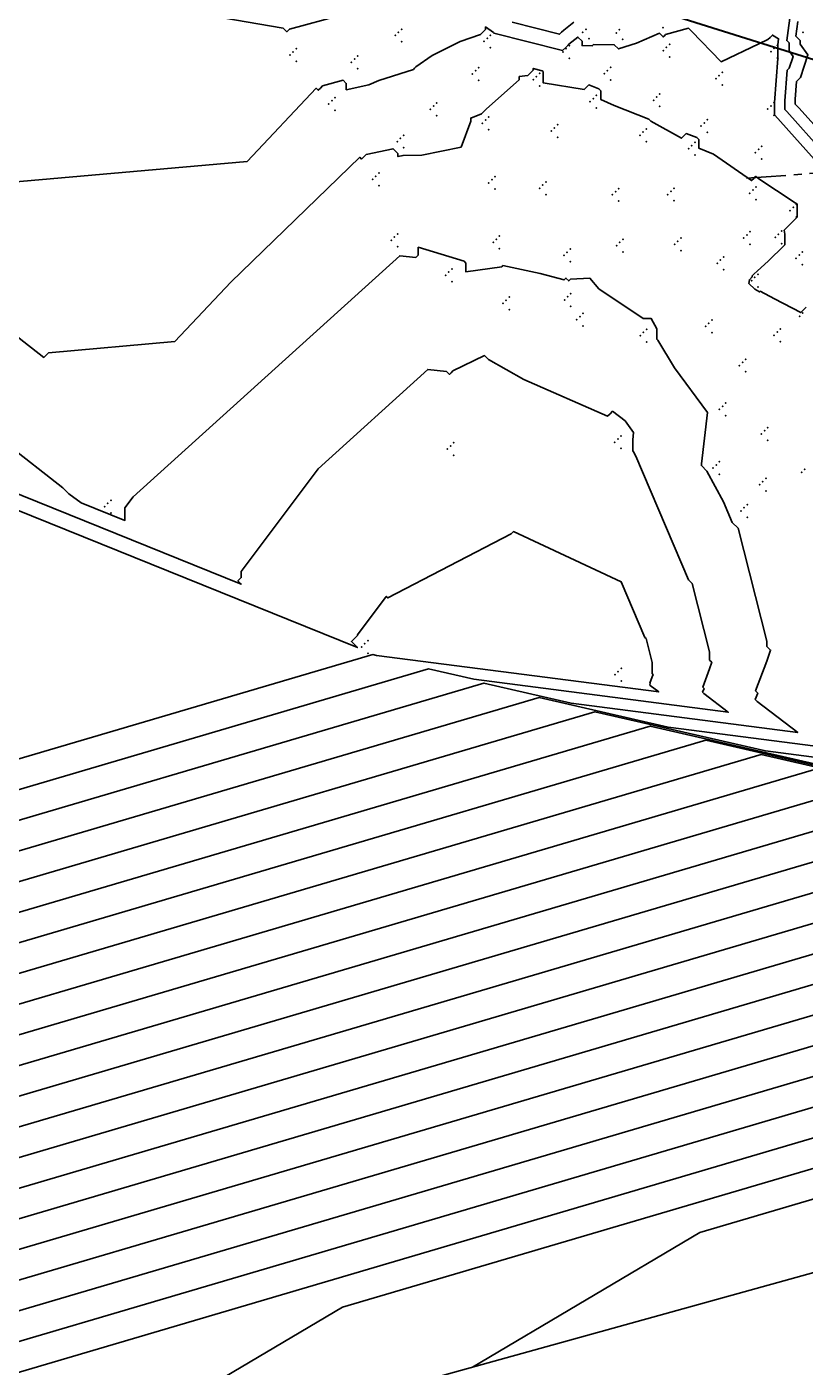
# Model space of a CAD drawing. Header units: metres. Extents: x 419582 to 423558, y 4805372 to 4807539.
# Drawn here: x 423415.67 to 423440.34, y 4807361.06 to 4807403.55 of the extents above; entities that cross this region are included whole.
import ezdxf

# ---------------------------------------------------------------- set-up
doc = ezdxf.new("R2010")
doc.units = ezdxf.units.M
doc.linetypes.add('PHANTOM', pattern=[2.5, 1.25, -0.25, 0.25, -0.25, 0.25, -0.25])
for name, color, linetype in [('C-TINN', 4, 'Continuous'), ('C-TINN-BNDY', 110, 'Continuous'), ('C-TOPO-MAJR', 9, 'Continuous'), ('C-TOPO-MINR', 8, 'Continuous'), ('LS', 7, 'Continuous')]:
    doc.layers.add(name, color=color, linetype=linetype)
doc.styles.get("Standard").update_dxf_attribs({"font": 'simplex.shx'})

# ---------------------------------------------------------------- blocks, each defined once
blk = doc.blocks.new('AN75 +0 +0')
at = {"linetype": 'PHANTOM', "flags": 128}
for points in [[(0, -11.382), (0, 11.382)], [(-11.382, 0), (11.382, 0)]]:
    blk.add_lwpolyline(points, dxfattribs=at)
at = {"flags": 128}
blk.add_lwpolyline([(-6.382, -6.382), (-6.382, 6.382), (6.382, 6.382), (6.382, -6.382)], close=True, dxfattribs=at)
at = {"layer": 'LS', "insert": (-2.743, -0.436), "char_height": 0.51577, "width": 9.13592, "attachment_point": 1}
blk.add_mtext('AN75\\PBase +0 Leg +0', dxfattribs=at)

msp = doc.modelspace()

# ---------------------------------------------------------------- linework, layer by layer
at = {"color": 31, "lineweight": 30, "true_color": 0xffbd7a, "elevation": 1718.013}
msp.add_lwpolyline([(423449.834, 4807399.592), (423130.593, 4807500.114), (421950.92, 4806612.998), (421795.045, 4806430.988), (421305.015, 4806147.038), (421305.015, 4806147.038), (420630.083, 4805770.97), (419765.157, 4805549.54), (419617.356, 4805580.088)], dxfattribs=at)
at = {"layer": 'C-TINN', "color": 4, "linetype": 'Continuous', "lineweight": -3}
for p in [(423427.55, 4807403.47, 1720.51), (423433.39, 4807403.47, 1720.95), (423435.83, 4807403.52, 1720.87), (423427.35, 4807403.27, 1720.51), (423427.45, 4807403.37, 1720.51), (423427.55, 4807403.07, 1720.51), (423430.16, 4807403.08, 1721.2), (423430.26, 4807403.18, 1721.2), (423430.36, 4807403.28, 1721.2), (423433.29, 4807403.37, 1720.95), (423433.49, 4807403.17, 1720.95), (423434.35, 4807403.35, 1720.9), (423434.45, 4807403.45, 1720.9), (423434.55, 4807403.15, 1720.9), (423440.27, 4807403.37, 1718.18), (423424.01, 4807402.65, 1720.41), (423424.11, 4807402.75, 1720.41), (423424.21, 4807402.85, 1720.41), (423426.16, 4807402.62, 1720.71), (423430.36, 4807402.88, 1721.2), (423432.66, 4807402.75, 1721.09), (423432.76, 4807402.85, 1721.09), (423432.86, 4807402.95, 1721.09), (423435.84, 4807402.79, 1721.19), (423435.94, 4807402.89, 1721.19), (423436.04, 4807402.99, 1721.19), (423439.25, 4807402.76, 1721.06), (423439.35, 4807402.86, 1721.06), (423439.45, 4807402.96, 1721.06), (423424.21, 4807402.45, 1720.41), (423425.96, 4807402.42, 1720.71), (423426.06, 4807402.52, 1720.71), (423426.16, 4807402.22, 1720.71), (423429.99, 4807402.25, 1721.65), (423432.86, 4807402.55, 1721.09), (423434.17, 4807402.26, 1721.19), (423436.04, 4807402.59, 1721.19), (423439.45, 4807402.56, 1721.06), (423429.79, 4807402.05, 1721.65), (423429.89, 4807402.15, 1721.65), (423429.99, 4807401.85, 1721.65), (423431.72, 4807401.87, 1722.12), (423431.82, 4807401.97, 1722.12), (423431.92, 4807402.07, 1722.12), (423433.97, 4807402.06, 1721.19), (423434.07, 4807402.16, 1721.19), (423434.17, 4807401.86, 1721.19), (423437.51, 4807401.9, 1721.05), (423437.61, 4807402, 1721.05), (423437.71, 4807402.1, 1721.05), (423431.92, 4807401.67, 1722.12), (423433.72, 4807401.37, 1722.36), (423435.73, 4807401.42, 1721.21), (423437.71, 4807401.7, 1721.05), (423425.24, 4807401.1, 1721.28), (423425.34, 4807401.2, 1721.28), (423425.44, 4807401.3, 1721.28), (423428.46, 4807400.93, 1721.71), (423428.56, 4807401.03, 1721.71), (423428.66, 4807401.13, 1721.71), (423433.52, 4807401.17, 1722.36), (423433.62, 4807401.27, 1722.36), (423433.72, 4807400.97, 1722.36), (423435.53, 4807401.22, 1721.21), (423435.63, 4807401.32, 1721.21), (423435.73, 4807401.02, 1721.21), (423439.15, 4807400.94, 1721.05), (423439.25, 4807401.04, 1721.05), (423439.35, 4807401.14, 1721.05), (423425.44, 4807400.9, 1721.28), (423428.66, 4807400.73, 1721.71), (423430.21, 4807400.59, 1722.1), (423430.31, 4807400.69, 1722.1), (423437.14, 4807400.5, 1721.41), (423437.24, 4807400.6, 1721.41), (423439.35, 4807400.74, 1721.05), (423427.61, 4807400.11, 1721.91), (423430.11, 4807400.49, 1722.1), (423430.31, 4807400.29, 1722.1), (423432.29, 4807400.24, 1722.36), (423432.39, 4807400.34, 1722.36), (423432.49, 4807400.44, 1722.36), (423435.1, 4807400.11, 1722.41), (423435.2, 4807400.21, 1722.41), (423435.3, 4807400.31, 1722.41), (423437.04, 4807400.4, 1721.41), (423437.24, 4807400.2, 1721.41), (423427.41, 4807399.91, 1721.91), (423427.51, 4807400.01, 1721.91), (423427.61, 4807399.71, 1721.91), (423432.49, 4807400.04, 1722.36), (423435.3, 4807399.91, 1722.41), (423436.64, 4807399.68, 1722.26), (423436.74, 4807399.78, 1722.26), (423436.84, 4807399.88, 1722.26), (423438.86, 4807399.66, 1721.42), (423438.96, 4807399.76, 1721.42), (423436.84, 4807399.48, 1722.26), (423438.76, 4807399.56, 1721.42), (423438.96, 4807399.36, 1721.42), (423426.73, 4807398.81, 1722.3), (423426.83, 4807398.91, 1722.3), (423430.51, 4807398.8, 1722.33), (423426.63, 4807398.71, 1722.3), (423426.83, 4807398.51, 1722.3), (423430.31, 4807398.6, 1722.33), (423430.41, 4807398.7, 1722.33), (423430.51, 4807398.4, 1722.33), (423431.92, 4807398.43, 1722.38), (423432.02, 4807398.53, 1722.38), (423432.12, 4807398.63, 1722.38), (423434.43, 4807398.42, 1722.38), (423436.18, 4807398.43, 1722.31), (423438.68, 4807398.37, 1722.26), (423438.78, 4807398.47, 1722.26), (423432.12, 4807398.23, 1722.38), (423434.23, 4807398.22, 1722.38), (423434.33, 4807398.32, 1722.38), (423434.43, 4807398.02, 1722.38), (423435.98, 4807398.23, 1722.31), (423436.08, 4807398.33, 1722.31), (423436.18, 4807398.03, 1722.31), (423438.58, 4807398.27, 1722.26), (423438.78, 4807398.07, 1722.26), (423439.86, 4807397.72, 1722.02), (423439.96, 4807397.82, 1722.02), (423440.06, 4807397.92, 1722.02), (423440.06, 4807397.52, 1722.02), (423427.22, 4807396.78, 1722.92), (423427.32, 4807396.88, 1722.92), (423427.42, 4807396.98, 1722.92), (423430.45, 4807396.71, 1722.69), (423430.55, 4807396.81, 1722.69), (423430.65, 4807396.91, 1722.69), (423434.46, 4807396.71, 1722.38), (423434.56, 4807396.81, 1722.38), (423436.3, 4807396.75, 1722.36), (423436.4, 4807396.85, 1722.36), (423438.39, 4807396.85, 1722.33), (423438.49, 4807396.95, 1722.33), (423438.59, 4807397.05, 1722.33), (423439.39, 4807396.87, 1722.05), (423439.49, 4807396.97, 1722.05), (423439.59, 4807397.07, 1722.05), (423439.59, 4807396.67, 1722.05), (423427.42, 4807396.58, 1722.92), (423430.65, 4807396.51, 1722.69), (423432.69, 4807396.3, 1722.56), (423432.79, 4807396.4, 1722.56), (423432.89, 4807396.5, 1722.56), (423434.36, 4807396.61, 1722.38), (423434.56, 4807396.41, 1722.38), (423436.2, 4807396.65, 1722.36), (423436.4, 4807396.45, 1722.36), (423437.75, 4807396.25, 1722.46), (423438.59, 4807396.65, 1722.33), (423440.15, 4807396.31, 1721.72), (423440.25, 4807396.41, 1721.72), (423429.14, 4807395.87, 1723.13), (423432.89, 4807396.1, 1722.56), (423437.55, 4807396.05, 1722.46), (423437.65, 4807396.15, 1722.46), (423437.75, 4807395.85, 1722.46), (423440.05, 4807396.21, 1721.72), (423440.25, 4807396.01, 1721.72), (423428.94, 4807395.67, 1723.13), (423429.04, 4807395.77, 1723.13), (423429.14, 4807395.47, 1723.13), (423438.64, 4807395.5, 1721.96), (423438.74, 4807395.6, 1721.96), (423438.84, 4807395.7, 1721.96), (423430.96, 4807394.98, 1723.58), (423432.81, 4807394.99, 1723.36), (423432.91, 4807395.09, 1723.36), (423438.84, 4807395.3, 1721.96), (423430.76, 4807394.78, 1723.58), (423430.86, 4807394.88, 1723.58), (423430.96, 4807394.58, 1723.58), (423432.71, 4807394.89, 1723.36), (423432.91, 4807394.69, 1723.36), (423433.1, 4807394.26, 1723.41), (423433.2, 4807394.36, 1723.41), (423433.3, 4807394.46, 1723.41), (423437.28, 4807394.15, 1722.52), (423437.38, 4807394.25, 1722.52), (423440.16, 4807394.37, 1722.06), (423440.26, 4807394.47, 1722.06), (423433.3, 4807394.06, 1723.41), (423435.11, 4807393.76, 1723.1), (423435.21, 4807393.86, 1723.1), (423435.31, 4807393.96, 1723.1), (423437.18, 4807394.05, 1722.52), (423437.38, 4807393.85, 1722.52), (423439.35, 4807393.77, 1722.35), (423439.45, 4807393.87, 1722.35), (423439.55, 4807393.97, 1722.35), (423435.31, 4807393.56, 1723.1), (423439.55, 4807393.57, 1722.35), (423438.35, 4807392.91, 1722.73), (423438.45, 4807393.01, 1722.73), (423438.25, 4807392.81, 1722.73), (423438.45, 4807392.61, 1722.73), (423437.82, 4807391.62, 1722.84), (423437.62, 4807391.42, 1722.84), (423437.72, 4807391.52, 1722.84), (423437.82, 4807391.22, 1722.84), (423439.05, 4807390.74, 1722.66), (423439.15, 4807390.84, 1722.66), (423429.2, 4807390.36, 1724.7), (423434.3, 4807390.38, 1724.17), (423434.4, 4807390.48, 1724.17), (423434.5, 4807390.58, 1724.17), (423438.95, 4807390.64, 1722.66), (423439.15, 4807390.44, 1722.66), (423429, 4807390.16, 1724.7), (423429.1, 4807390.26, 1724.7), (423429.2, 4807389.96, 1724.7), (423434.5, 4807390.18, 1724.17), (423437.42, 4807389.56, 1722.83), (423437.52, 4807389.66, 1722.83), (423437.62, 4807389.76, 1722.83), (423440.32, 4807389.52, 1722.55), (423437.62, 4807389.36, 1722.83), (423438.89, 4807389.03, 1722.77), (423438.99, 4807389.13, 1722.77), (423439.09, 4807389.23, 1722.77), (423440.22, 4807389.42, 1722.55), (423439.09, 4807388.83, 1722.77), (423418.14, 4807388.34, 1722.88), (423418.24, 4807388.44, 1722.88), (423418.34, 4807388.54, 1722.88), (423438.3, 4807388.2, 1722.8), (423438.4, 4807388.3, 1722.8), (423438.5, 4807388.4, 1722.8), (423418.34, 4807388.14, 1722.88), (423438.5, 4807388, 1722.8), (423426.38, 4807383.99, 1725.09), (423426.48, 4807384.09, 1725.09), (423426.28, 4807383.89, 1725.09), (423426.48, 4807383.69, 1725.09), (423434.41, 4807383.11, 1725.54), (423434.51, 4807383.21, 1725.54), (423434.31, 4807383.01, 1725.54), (423434.51, 4807382.81, 1725.54)]:
    msp.add_point(p, dxfattribs=at)
at = {"layer": 'C-TINN-BNDY', "color": 110, "linetype": 'Continuous', "lineweight": -3, "flags": 128}
msp.add_lwpolyline([(423155.26, 4807511.44), (423220.21, 4807493.91), (423248.63, 4807482.99), (423287.58, 4807472.64), (423324.86, 4807458.82), (423338.71, 4807455.21), (423346.85, 4807452.21), (423376.85, 4807442.88), (423407.17, 4807432.75), (423426.06, 4807425.57), (423479.26, 4807419.95), (423488.35, 4807411.26), (423490.39, 4807398.46), (423490.39, 4807398.06), (423490.01, 4807373.35), (423490.01, 4807372.95), (423470.52, 4807372.34), (422724.87, 4807165.92)], dxfattribs=at)
at = {"layer": 'C-TOPO-MAJR', "color": 9, "linetype": 'Continuous', "lineweight": -3, "flags": 128}
for points, elevation in [([(423425.636, 4807403.919), (423423.993, 4807403.471), (423423.952, 4807403.429), (423423.91, 4807403.388), (423423.793, 4807403.505), (423418.491, 4807404.421)], 1720), ([(423440.888, 4807399.596), (423439.756, 4807400.857), (423439.695, 4807400.919), (423439.695, 4807401.195), (423439.766, 4807402.176), (423439.797, 4807402.207), (423439.828, 4807402.238), (423439.951, 4807402.608), (423439.825, 4807402.785), (423439.825, 4807403.037), (423439.752, 4807403.111), (423439.893, 4807404.139)], 1720), ([(423433.002, 4807403.694), (423432.685, 4807403.444), (423432.618, 4807403.377), (423432.551, 4807403.31), (423431.051, 4807403.691)], 1720), ([(423187.862, 4807313.22), (423426.638, 4807383.649), (423426.757, 4807383.622), (423435.698, 4807382.463), (423435.426, 4807382.672), (423435.412, 4807382.685), (423435.429, 4807382.728), (423435.414, 4807382.743), (423435.49, 4807382.944), (423435.515, 4807383.019), (423435.491, 4807383.043), (423435.491, 4807383.394), (423435.296, 4807384.154), (423435.257, 4807384.193), (423434.506, 4807385.957), (423431.096, 4807387.549), (423431.061, 4807387.514), (423431.025, 4807387.478), (423427.108, 4807385.445), (423427.062, 4807385.491), (423426.149, 4807384.271), (423426.149, 4807384.255), (423426.053, 4807384.159), (423425.957, 4807384.063), (423426.149, 4807383.871), (423401.691, 4807393.75)], 1725), ([(423244.485, 4807325.063), (423435.429, 4807381.384), (423442.157, 4807379.836)], 1720), ([(423301.107, 4807336.906), (423444.219, 4807379.118)], 1715), ([(423357.729, 4807348.749), (423453.009, 4807376.853)], 1710), ([(423414.351, 4807360.592), (423461.8, 4807374.587), (423466.341, 4807373.543)], 1705)]:
    msp.add_lwpolyline(points, dxfattribs=dict(at, elevation=elevation))
at = {"layer": 'C-TOPO-MINR', "color": 8, "linetype": 'Continuous', "lineweight": -3, "flags": 128}
for points, elevation in [([(423440.98, 4807398.95), (423439.369, 4807400.746), (423439.366, 4807400.749), (423439.366, 4807401.143), (423439.468, 4807402.538), (423439.47, 4807402.54), (423439.471, 4807402.542), (423439.478, 4807402.563), (423439.471, 4807402.573), (423439.471, 4807402.964), (423439.467, 4807402.969), (423439.494, 4807403.167), (423439.296, 4807403.283), (423439.224, 4807403.211), (423439.153, 4807403.14), (423438.863, 4807403.004), (423437.672, 4807402.438), (423436.738, 4807403.403), (423436.643, 4807403.498), (423435.915, 4807403.305), (423435.875, 4807403.264), (423435.834, 4807403.223), (423435.715, 4807403.342), (423434.995, 4807403.026), (423434.419, 4807402.843), (423434.288, 4807402.974), (423433.632, 4807402.98), (423433.611, 4807402.96), (423433.59, 4807402.939), (423433.265, 4807402.949), (423433.265, 4807403.091), (423433.136, 4807403.22), (423432.846, 4807402.991), (423432.748, 4807402.894), (423432.651, 4807402.796), (423430.475, 4807403.348), (423430.464, 4807403.36), (423430.209, 4807403.54), (423430.209, 4807403.465), (423430.128, 4807403.384), (423430.047, 4807403.303), (423429.403, 4807403.077), (423428.513, 4807402.632), (423428.003, 4807402.278), (423427.962, 4807402.237), (423427.922, 4807402.196), (423426.827, 4807401.846), (423426.51, 4807401.71), (423425.794, 4807401.548), (423425.794, 4807401.752), (423425.695, 4807401.85), (423425.044, 4807401.67), (423424.976, 4807401.602), (423424.909, 4807401.534), (423424.844, 4807401.599), (423422.656, 4807399.28), (423414.119, 4807398.525)], 1721), ([(423440.795, 4807400.242), (423440.144, 4807400.968), (423440.023, 4807401.089), (423440.023, 4807401.248), (423440.064, 4807401.813), (423440.125, 4807401.873), (423440.185, 4807401.934), (423440.423, 4807402.654), (423440.18, 4807402.996), (423440.18, 4807403.11), (423440.037, 4807403.253), (423440.1, 4807403.717)], 1719), ([(423440.365, 4807394.657), (423440.279, 4807394.571), (423440.193, 4807394.485), (423439.368, 4807394.928), (423438.913, 4807395.164), (423438.903, 4807395.153), (423438.892, 4807395.143), (423438.736, 4807395.225), (423438.55, 4807395.411), (423438.569, 4807395.528), (423438.661, 4807395.62), (423438.661, 4807395.652), (423438.724, 4807395.714), (423438.813, 4807395.803), (423439.173, 4807396.131), (423439.66, 4807396.6), (423439.675, 4807396.615), (423439.69, 4807396.631), (423439.69, 4807396.97), (423439.672, 4807397.1), (423440.077, 4807397.515), (423440.08, 4807397.519), (423440.08, 4807397.904), (423440.084, 4807397.908), (423440.078, 4807397.932), (423440.074, 4807397.936), (423440.023, 4807397.968), (423438.836, 4807398.745), (423438.774, 4807398.807), (423438.705, 4807398.738), (423438.636, 4807398.669), (423437.434, 4807399.505), (423436.962, 4807399.7), (423436.962, 4807399.978), (423436.901, 4807400.039), (423436.565, 4807400.162), (423436.49, 4807400.087), (423436.415, 4807400.012), (423435.447, 4807400.553), (423435.379, 4807400.621), (423434.287, 4807401.048), (423433.858, 4807401.244), (423433.858, 4807401.521), (423433.797, 4807401.582), (423433.476, 4807401.704), (423433.405, 4807401.633), (423433.333, 4807401.561), (423432.03, 4807401.773), (423432.03, 4807402.126), (423432.006, 4807402.149), (423431.717, 4807402.228), (423431.717, 4807402.176), (423431.63, 4807402.089), (423431.543, 4807402.002), (423431.278, 4807401.967), (423431.278, 4807401.865), (423430.239, 4807400.948), (423430.161, 4807400.87), (423430.083, 4807400.792), (423429.738, 4807400.654), (423429.738, 4807400.552), (423429.432, 4807399.734), (423428.189, 4807399.472), (423427.593, 4807399.467), (423427.43, 4807399.433), (423427.43, 4807399.525), (423427.276, 4807399.679), (423426.421, 4807399.495), (423426.351, 4807399.425), (423426.28, 4807399.354), (423426.221, 4807399.413), (423422.135, 4807395.448), (423420.36, 4807393.567), (423416.364, 4807393.214), (423416.29, 4807393.139), (423416.215, 4807393.065), (423403.333, 4807403.148)], 1722), ([(423210.511, 4807317.958), (423430.154, 4807382.743), (423432.917, 4807382.108), (423440.098, 4807381.177), (423438.818, 4807382.159), (423438.753, 4807382.224), (423438.834, 4807382.425), (423438.763, 4807382.496), (423439.119, 4807383.441), (423439.239, 4807383.793), (423439.125, 4807383.908), (423439.125, 4807384.078), (423438.209, 4807387.65), (423438.023, 4807387.836), (423437.745, 4807388.489), (423437.224, 4807389.464), (423437.05, 4807389.639), (423437.05, 4807389.689), (423437.245, 4807391.319), (423436.198, 4807392.737), (423435.667, 4807393.61), (423435.632, 4807393.644), (423435.632, 4807393.976), (423435.457, 4807394.296), (423435.206, 4807394.3), (423433.802, 4807395.236), (423433.516, 4807395.575), (423432.901, 4807395.544), (423432.846, 4807395.49), (423432.756, 4807395.579), (423432.701, 4807395.524), (423431.944, 4807395.731), (423430.758, 4807395.977), (423430.723, 4807395.942), (423429.586, 4807395.777), (423429.586, 4807396.059), (423429.527, 4807396.118), (423428.075, 4807396.557), (423428.075, 4807396.31), (423428.037, 4807396.271), (423427.999, 4807396.233), (423427.491, 4807396.291), (423419.043, 4807388.647), (423418.782, 4807388.298), (423418.782, 4807387.92), (423418.777, 4807387.915), (423418.771, 4807387.909), (423418.782, 4807387.898), (423417.398, 4807388.458), (423417.008, 4807388.746), (423416.819, 4807388.935), (423400.547, 4807401.672)], 1723), ([(423199.187, 4807315.589), (423428.396, 4807383.196), (423429.837, 4807382.865), (423437.898, 4807381.82), (423437.122, 4807382.415), (423437.083, 4807382.455), (423437.132, 4807382.577), (423437.089, 4807382.619), (423437.304, 4807383.193), (423437.377, 4807383.406), (423437.308, 4807383.475), (423437.308, 4807383.736), (423436.753, 4807385.902), (423436.64, 4807386.015), (423434.972, 4807389.934), (423434.896, 4807390.076), (423434.87, 4807390.101), (423434.87, 4807390.451), (423434.899, 4807390.687), (423434.629, 4807391.053), (423434.232, 4807391.358), (423434.154, 4807391.281), (423434.076, 4807391.203), (423431.425, 4807392.368), (423430.3, 4807392.998), (423430.175, 4807393.123), (423429.173, 4807392.638), (423429.118, 4807392.583), (423429.062, 4807392.528), (423428.973, 4807392.617), (423428.379, 4807392.685), (423424.9, 4807389.537), (423422.465, 4807386.285), (423422.465, 4807386.088), (423422.415, 4807386.037), (423422.364, 4807385.986), (423422.465, 4807385.885), (423409.544, 4807391.104)], 1724), ([(423369.053, 4807351.118), (423454.768, 4807376.4), (423462.971, 4807374.513), (423462.892, 4807374.592), (423462.892, 4807374.834), (423463.697, 4807382.938), (423463.707, 4807382.948), (423463.717, 4807382.958), (423464.105, 4807383.969), (423467.836, 4807387.257)], 1709), ([(423380.378, 4807353.486), (423456.526, 4807375.947), (423463.813, 4807374.271), (423463.721, 4807374.363), (423463.721, 4807374.578), (423464.436, 4807381.777), (423464.456, 4807381.798), (423464.476, 4807381.818), (423465.249, 4807383.83), (423468.556, 4807386.745)], 1708), ([(423391.702, 4807355.855), (423458.284, 4807375.494), (423464.656, 4807374.028), (423464.55, 4807374.134), (423464.55, 4807374.322), (423465.175, 4807380.617), (423465.205, 4807380.647), (423465.235, 4807380.677), (423466.392, 4807383.69)], 1707), ([(423221.836, 4807320.326), (423431.912, 4807382.29), (423435.997, 4807381.351), (423442.298, 4807380.534)], 1722), ([(423233.16, 4807322.695), (423433.671, 4807381.837), (423439.077, 4807380.594), (423444.498, 4807379.891)], 1721), ([(423255.809, 4807327.432), (423437.187, 4807380.931), (423445.237, 4807379.079)], 1719), ([(423267.133, 4807329.8), (423438.945, 4807380.478), (423448.317, 4807378.322)], 1718), ([(423278.458, 4807332.169), (423440.703, 4807380.024)], 1717), ([(423289.782, 4807334.538), (423442.461, 4807379.571)], 1716), ([(423403.026, 4807358.223), (423460.042, 4807375.04), (423465.498, 4807373.786), (423465.379, 4807373.905), (423465.379, 4807374.066), (423465.914, 4807379.456)], 1706), ([(423312.431, 4807339.275), (423445.977, 4807378.665)], 1714), ([(423323.755, 4807341.643), (423447.735, 4807378.212)], 1713), ([(423335.08, 4807344.012), (423449.493, 4807377.759)], 1712), ([(423346.404, 4807346.38), (423451.251, 4807377.306)], 1711), ([(423416.041, 4807357.258), (423425.675, 4807362.96), (423463.558, 4807374.134), (423467.183, 4807373.301)], 1704), ([(423429.798, 4807361.067), (423437, 4807365.329), (423465.316, 4807373.681), (423468.026, 4807373.058)], 1703)]:
    msp.add_lwpolyline(points, dxfattribs=dict(at, elevation=elevation))

# ---------------------------------------------------------------- block references
at = {"rotation": 4.26292001}
msp.add_blockref('AN75 +0 +0', (423449.83, 4807399.59, 1718.01), dxfattribs=at)

doc.saveas('drawing.dxf')
